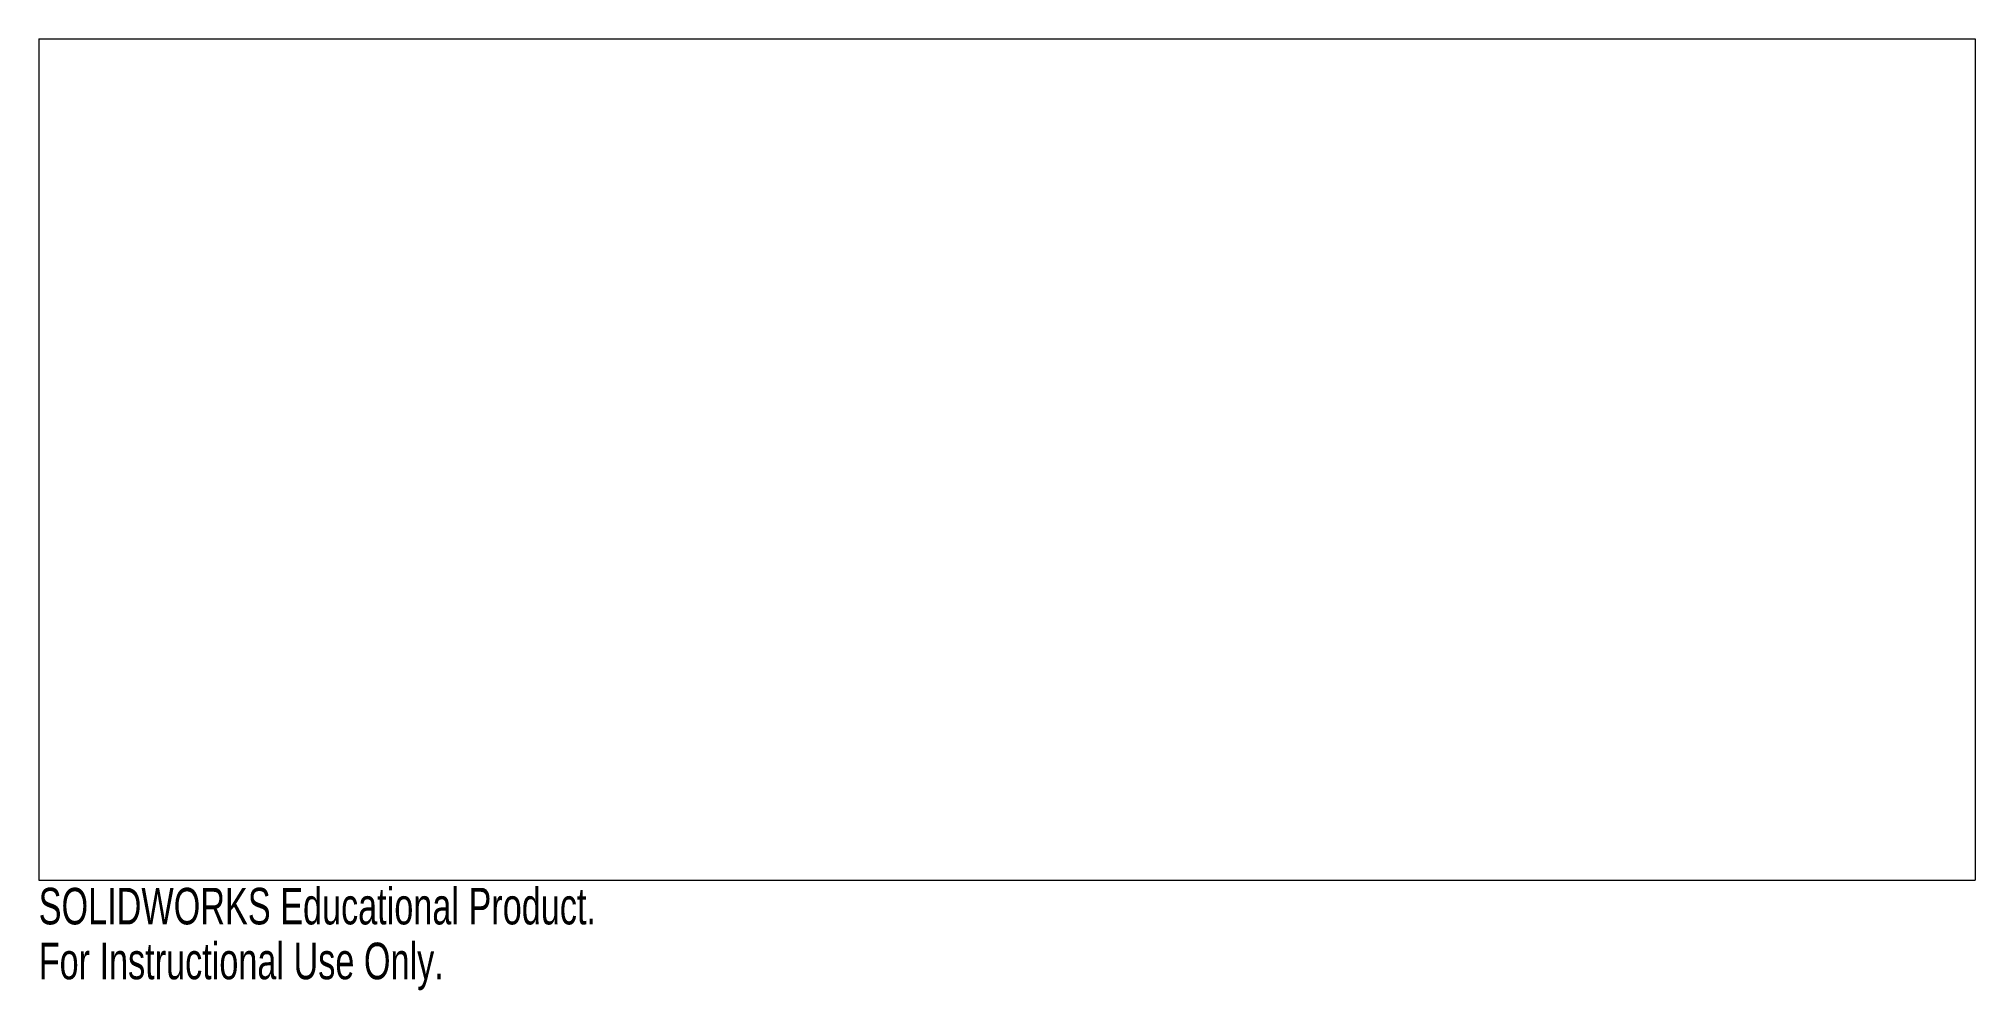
# Model space of a CAD drawing. Header units: millimetres. Extents: x -104 to 152, y -123 to 3.
import ezdxf

# ---------------------------------------------------------------- set-up
doc = ezdxf.new("R2010")
doc.units = ezdxf.units.MM
doc.styles.add('SLDTEXTSTYLE0', font='TXT', dxfattribs={"width": 0.7})

msp = doc.modelspace()

# ---------------------------------------------------------------- linework, layer by layer
at = {"color": 7, "linetype": 'Continuous', "lineweight": 15}
for p, q in [((-104.17, 3), (-104.17, -108.25)), ((-104.17, 3), (151.89, 3)), ((151.89, 3), (151.89, -108.25)), ((-104.17, -108.25), (151.89, -108.25))]:
    msp.add_line(p, q, dxfattribs=at)

# ---------------------------------------------------------------- texts
at = {"color": 7, "linetype": 'Continuous', "char_height": 4.8336, "attachment_point": 1, "style": 'SLDTEXTSTYLE0'}
for s, insert in [('SOLIDWORKS Educational Product.', (-104.17, -109.27)), ('For Instructional Use Only.', (-104.17, -116.52))]:
    msp.add_mtext(s, dxfattribs=dict(at, insert=insert))

doc.saveas('drawing.dxf')
